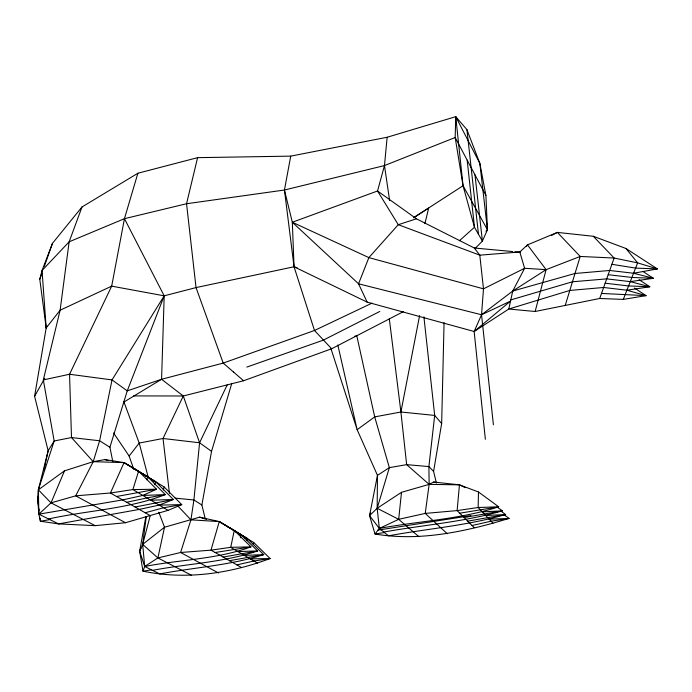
<?xml version="1.0" encoding="UTF-8"?>
<svg xmlns="http://www.w3.org/2000/svg" width="692" height="692" viewBox="0 0 692 692"><rect width="100%" height="100%" fill="white"/><g stroke="black" fill="none" stroke-linecap="round" stroke-linejoin="round"><path stroke-width="1.04" d="M492.955 523.178C454.661 533.653 414.629 540.772 375.012 534.008L369.545 515.626L377.166 508.283L401.507 492.306L429.144 484.383L433.599 482.047L459.453 484.832L478.483 491.995L478.155 507.504L492.955 523.178L509.087 518.429L503.923 514.632M436.358 482.843L433.581 471.425L441.652 423.53L444.065 322.619M43.821 470.742L48.146 450.777L34.6 396.282L46.182 327.947L39.79 279.274L42.039 270.511L52.454 243.359L82.002 206.977L137.881 173.242L197.592 157.655L290.735 156.132L387.139 137.258L455.743 116.68L455.172 137.518L463.052 185.733L474.47 227.236L482.385 241.093L474.876 248.688M235.228 531.404L253.687 542.467L270.105 558.531C229.727 573.711 185.586 580.034 142.976 571.177L144.697 566.488L157.888 557.951L180.603 552.501L190.931 519.839L193.907 499.979L199.581 442.776L183.285 395.98L161.573 379.285L164.194 295.83L124.448 218.681L137.881 173.242M48.561 518.965C87.339 510.411 128.132 509.061 165.336 494.607L147.63 476.71L132.172 467.645L155.639 481.684L173.355 499.503L159.195 505.108L139.308 509.416L58.552 523.896L38.873 514.173L38.354 489.806L64.477 470.863L93.221 461.676L104.907 459.583L124.058 462.619L164.151 486.96L181.771 504.632L168.078 510.35L125.486 522.728L95.219 525.652L58.552 523.896L40.413 521.249L38.873 514.173L37.679 499.114L38.354 489.806L48.146 450.777L54.166 440.977L43.328 379.917L60.117 310.215L69.139 241.811L82.002 206.977M46.338 325.811L46.182 327.947L60.117 310.215L111.68 286.151L164.194 295.83L196.035 287.587L294.039 266.766L297.11 267.726M389.328 318.908L400.91 412L406.654 464.643L429.144 484.383L459.453 484.832L457.118 510.601L474.219 527.676M485.36 439.282L474.15 331.494L481.537 314.756L512.737 291.038L575 273.487L609.695 270.468L633.569 273.245L657.4 268.92L625.957 248.489L593.303 236.275L557.354 232.4L527.486 244.882L519.796 251.992L479.79 255.158L398.272 224.701L377.538 190.992L384.475 165.57L387.139 137.258M418.816 536.611L398.67 519.329L401.507 492.306M146.28 516.569L142.673 544.388L144.697 566.488L159.748 573.928C194.34 567.353 230.081 565.476 263.713 554.629L247.13 538.393L219.269 521.578L199.651 517.158L164.514 527.235L142.673 544.388L139.663 551.299L142.976 571.177L151.505 569.853M246.785 540.521L247.13 538.393L219.269 521.578L190.931 519.839L177.187 505.281M218.49 572.967L180.603 552.501L210.982 550.157L219.269 521.578L234.277 530.427L250.971 546.862C216.994 559.37 179.998 559.568 144.697 566.488L139.663 551.299L145.882 516.457M205.195 518.576L201.874 504.987L211.544 451.366L231.82 383.333M240.453 537.796L241.032 534.622L226.396 525.989M403.445 311.599L331.641 348.768L314.488 330.482L294.039 266.766L284.438 190.023L290.735 156.132M474.997 174.868L482.385 241.093L487.453 229.744L485.896 195.404L455.172 137.518L384.475 165.57L284.438 190.023L186.546 203.742L124.448 218.681L111.68 286.151L69.546 374.26L71.492 437.56L93.221 461.676L124.058 462.619L138.608 471.122L156.522 489.227L142.829 495.446L122.579 499.909L38.873 514.173L51.009 502.868L64.477 470.863M384.449 532.546L375.012 534.008L379.337 528.42L377.166 508.283L377.469 475.361L357.133 429.689L374.701 416.895L400.91 412L419.594 315.63M501.276 511.353L505.61 514.537C467.455 525.652 427.518 528.679 388.515 535.816L379.337 528.42L369.545 515.626L377.469 475.361L389.354 467.628L406.654 464.643L428.893 466.581L433.581 471.425M253.272 544.518L253.687 542.467M234.277 530.427L230.73 547.329L210.982 550.157L241.162 567.31M191.597 575.32L157.888 557.951L164.514 527.235L158.84 512.296M38.458 505.437L37.679 499.114L38.363 495.965M519.796 251.992L524.614 268.28L512.737 291.038L508.784 309.03L474.15 331.494L367.175 302.144L294.039 266.766L292.327 222.253L284.438 190.023M197.592 157.655L186.546 203.742L196.035 287.587L223.213 363.092L243.593 380.747L331.641 348.768M424.905 223.672L428.668 208.076L413.557 217.79M146.825 479.833L147.63 476.71L124.058 462.619L110.426 493.007L75.688 495.835L51.009 502.868L38.354 489.806L54.166 440.977L71.492 437.56L99.605 440.769L109.916 447.248L112.787 461.564M154.852 484.772L155.639 481.684L141.315 473.311M146.981 497.894L165.336 494.607L142.829 495.446M535.15 311.487L599.722 298.486L623.302 299.394L646.034 295.648L626.909 290.216L603.64 287.483L569.81 290.441L508.784 309.03L535.15 311.487L546.1 269.655L527.486 244.882L526.344 246.568M150.242 515.704L142.673 544.388L157.888 557.951M46.736 325.871L46.182 327.947L42.039 270.511L69.139 241.811L124.448 218.681M163.321 489.979L164.151 486.96M565.226 305.423L580.207 256.455L557.354 232.4L551.36 235.574M109.916 447.248L127.259 390.85L164.194 295.83L112.026 379.917L99.605 440.769L93.221 461.676L75.688 495.835L125.486 522.728M138.608 471.122L132.881 489.581L110.426 493.007L150.181 515.601M39.79 279.274L41.901 273.288M44.366 266.308L52.454 243.359M599.722 298.486L614.115 258.038L593.303 236.275M369.545 515.626L370.635 512.66M623.302 299.394L637.643 262.873L625.957 248.489M139.663 551.299L140.909 548.341M243.593 380.747L183.285 395.98L163.027 438.494L169.453 493.387M133.79 469.288L129.127 456.045L139.213 443.062L163.027 438.494L199.581 442.776L227.218 384.856M37.679 499.114L38.648 497.202M34.6 396.282L44.729 378.29M485.914 231.24L487.453 229.744L479.859 163.399L466.936 129.663L455.743 116.68L463.052 185.733L487.453 229.744M459.376 240.79L474.47 227.236L467.169 160.112M474.15 331.494L510.532 301.098L481.537 314.756L358.543 283.798L292.327 222.253L377.538 190.992L416.446 218.793L474.34 248.013L512.746 251.559M413.73 217.617L463.052 185.733M512.737 291.038L546.1 269.655L580.207 256.455L614.115 258.038L637.643 262.873L657.4 268.92L635.593 268.098L611.884 264.309M123.859 402.078L161.573 379.285L223.213 363.092L314.488 330.482L372.054 303.122M246.81 367.097L323.216 340.187L379.787 311.461M459.73 513.204L498.707 506.812L478.155 507.504L457.118 510.601L425.225 513.412L398.67 519.329L379.337 528.42C419.058 521.024 460.111 519.372 498.707 506.812L478.483 491.995M161.573 379.285L127.259 390.85L112.026 379.917L69.546 374.26L43.328 379.917M152.5 570.346C187.471 563.686 223.775 562.44 257.632 550.927L241.032 534.622M416.446 218.793L398.272 224.701L368.871 257.614L358.543 283.798L367.175 302.144M510.791 299.913L572.457 281.782L606.702 278.876L630.274 281.635L649.814 286.765L626.909 290.216M383.844 532.053C423.296 524.891 463.718 522.123 502.314 510.843L497.09 507.02M145.19 512.755L163.658 507.746L181.771 504.632L159.195 505.108M354.693 336.286L356.787 335.75L374.701 416.895L389.354 467.628L377.166 508.283L398.67 519.329M236.889 564.88L253.903 561.004L270.105 558.531L250.348 558.911M472.048 525.513L491.078 521.197L509.087 518.429L489.192 519.19M126.731 502.271L146.998 497.911M135.096 507.02L173.355 499.503L150.908 500.212M223.153 557.077L257.632 550.927L237.927 551.576M229.51 560.684L263.713 554.629L244.354 555.373M464.081 517.555L502.314 510.843L482.307 511.898M467.68 521.154L505.61 514.537L485.697 515.488M116.55 496.484L156.522 489.227L132.881 489.581L168.078 510.35M49.859 519.606L40.413 521.249L40.024 518.083M215.117 552.51L250.971 546.862L230.73 547.329L257.407 563.08M378.031 530.107L470.915 515.618M630.274 281.635L653.421 278.279L642.79 271.376M133.565 395.919L183.285 395.98M601.521 293.434L646.034 295.648L634.521 288.045M546.1 269.655L524.614 268.28L483.492 288.841L368.871 257.614L292.327 222.253M245.055 538.255L247.13 538.393M153.555 481.537L155.639 481.684M514.883 251.758L520.22 252.251M175.162 498.128L193.907 499.979L201.874 504.987M400.91 412L434.688 415.425L441.652 423.53M608.19 274.698L631.917 277.466L653.421 278.279L633.569 273.245M605.163 283.21L628.578 285.952L649.814 286.765L639.027 279.68M433.599 482.047L436.747 482.748M104.907 459.583L107.943 460.474M199.651 517.158L206.579 519.45M459.453 484.832L465.162 487.67M51.009 502.868L95.219 525.652M199.581 442.776L211.544 451.366M447.326 533.774L425.225 513.412L429.144 484.383L428.893 466.581L434.688 415.425L423.902 316.858M474.34 248.013L479.79 255.158L483.492 288.841L481.537 314.756L493.405 424.802M113.609 433.01L129.127 456.045M455.743 116.68L479.859 163.399L485.896 195.404M123.92 401.922L139.213 443.062L148.261 477.428M331.053 348.898L357.133 429.689L337.843 345.023M384.475 165.57L389.631 200.628M38.847 508.603L39.107 510.705M466.936 129.663L478.483 234.328M233.567 371.76L233.567 372.244"/></g></svg>
